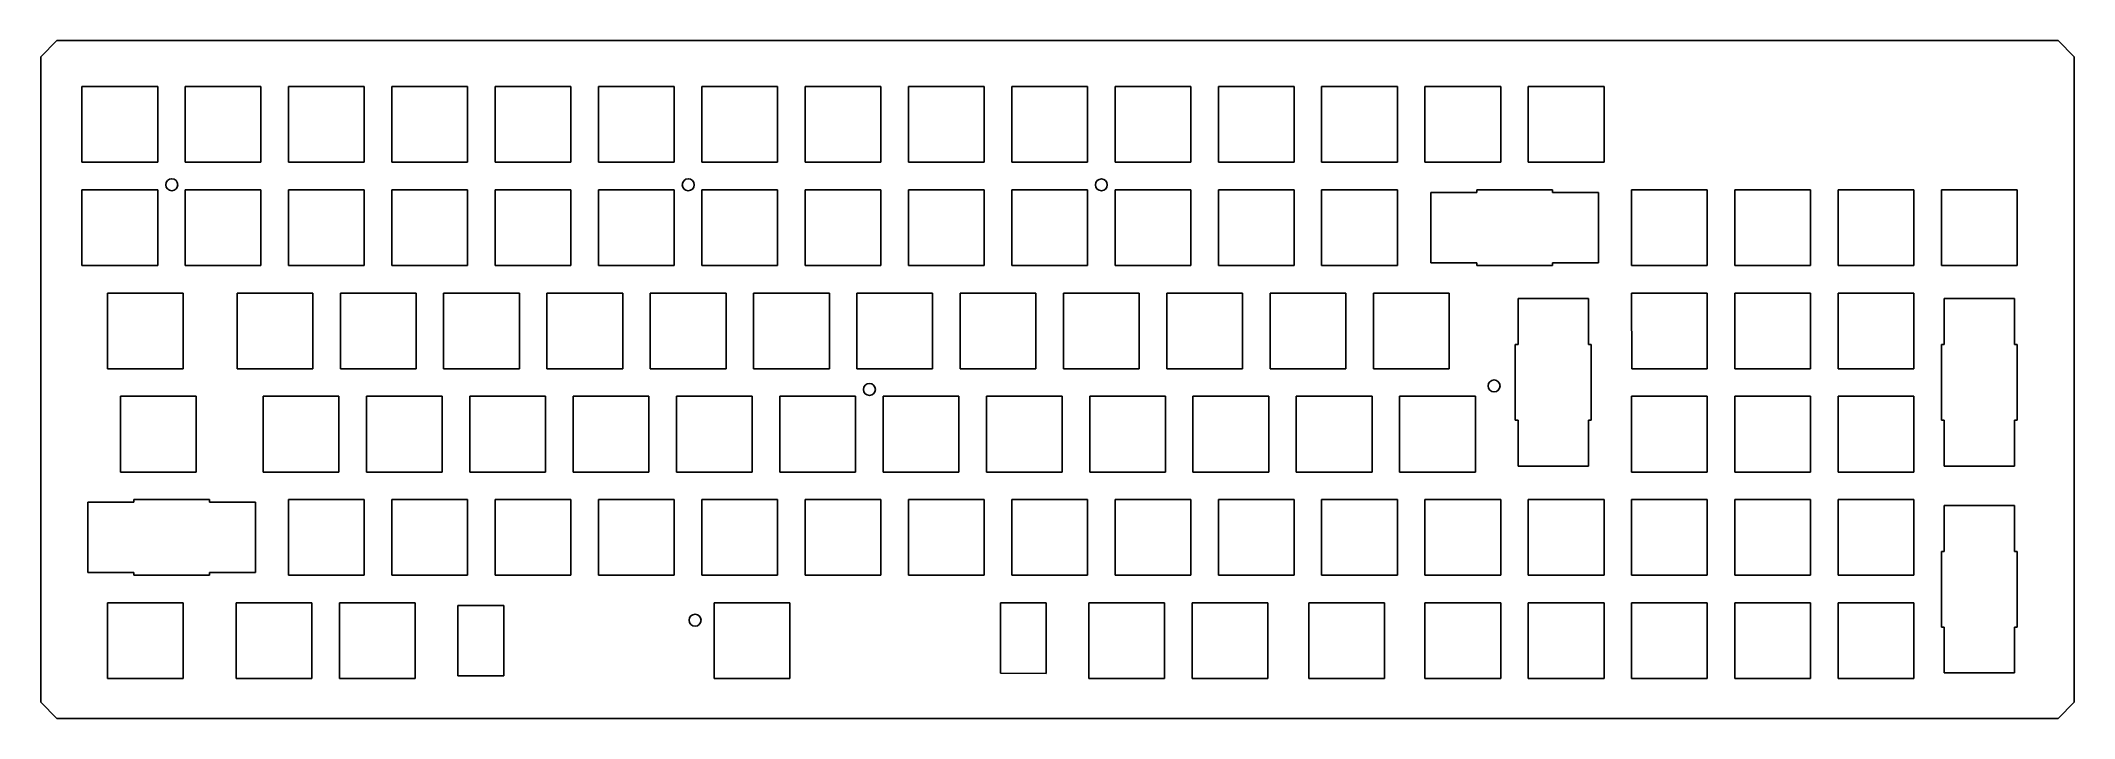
# Model space of a CAD drawing. Extents: x 22 to 397, y -244 to -119.
import ezdxf

# ---------------------------------------------------------------- set-up
doc = ezdxf.new("R2010")
doc.units = 0
doc.header["$MEASUREMENT"] = 0
doc.layers.add('Edge', color=7, linetype='Continuous')

msp = doc.modelspace()

# ---------------------------------------------------------------- linework, layer by layer
at = {"layer": 'Edge', "color": 7}
for p, q in [((24.6535, -119.0625), (21.6535, -122.0625)), ((393.6535, -119.0625), (24.6535, -119.0625)), ((396.6535, -122.0625), (393.6535, -119.0625)), ((21.6535, -241.063), (21.6535, -122.0625)), ((396.6535, -122.0625), (396.6535, -241.063)), ((29.2608, -141.478), (29.2608, -127.508)), ((29.2608, -127.508), (43.2308, -127.508)), ((43.2308, -127.508), (43.2308, -141.478)), ((48.3108, -141.478), (48.3108, -127.508)), ((48.3108, -127.508), (62.2808, -127.508)), ((62.2808, -127.508), (62.2808, -141.478)), ((67.3608, -141.478), (67.3608, -127.508)), ((67.3608, -127.508), (81.3308, -127.508)), ((81.3308, -127.508), (81.3308, -141.478)), ((86.4108, -141.478), (86.4108, -127.508)), ((86.4108, -127.508), (100.3808, -127.508)), ((100.3808, -127.508), (100.3808, -141.478)), ((105.4608, -141.478), (105.4608, -127.508)), ((105.4608, -127.508), (119.4308, -127.508)), ((119.4308, -127.508), (119.4308, -141.478)), ((124.5108, -141.478), (124.5108, -127.508)), ((124.5108, -127.508), (138.4808, -127.508)), ((138.4808, -127.508), (138.4808, -141.478)), ((143.5608, -141.478), (143.5608, -127.508)), ((143.5608, -127.508), (157.5308, -127.508)), ((157.5308, -127.508), (157.5308, -141.478)), ((162.6108, -141.478), (162.6108, -127.508)), ((162.6108, -127.508), (176.5808, -127.508)), ((176.5808, -127.508), (176.5808, -141.478)), ((181.6608, -141.478), (181.6608, -127.508)), ((181.6608, -127.508), (195.6308, -127.508)), ((195.6308, -127.508), (195.6308, -141.478)), ((200.7108, -141.478), (200.7108, -127.508)), ((200.7108, -127.508), (214.6808, -127.508)), ((214.6808, -127.508), (214.6808, -141.478)), ((219.7608, -141.478), (219.7608, -127.508)), ((219.7608, -127.508), (233.7308, -127.508)), ((233.7308, -127.508), (233.7308, -141.478)), ((238.8108, -141.478), (238.8108, -127.508)), ((238.8108, -127.508), (252.7808, -127.508)), ((252.7808, -127.508), (252.7808, -141.478)), ((257.8608, -141.478), (257.8608, -127.508)), ((257.8608, -127.508), (271.8308, -127.508)), ((271.8308, -127.508), (271.8308, -141.478)), ((276.9108, -141.478), (276.9108, -127.508)), ((276.9108, -127.508), (290.8808, -127.508)), ((290.8808, -127.508), (290.8808, -141.478)), ((295.9608, -141.478), (295.9608, -127.508)), ((295.9608, -127.508), (309.9308, -127.508)), ((309.9308, -127.508), (309.9308, -141.478)), ((43.2308, -141.478), (29.2608, -141.478)), ((62.2808, -141.478), (48.3108, -141.478)), ((81.3308, -141.478), (67.3608, -141.478)), ((100.3808, -141.478), (86.4108, -141.478)), ((119.4308, -141.478), (105.4608, -141.478)), ((138.4808, -141.478), (124.5108, -141.478)), ((157.5308, -141.478), (143.5608, -141.478)), ((176.5808, -141.478), (162.6108, -141.478)), ((195.6308, -141.478), (181.6608, -141.478)), ((214.6808, -141.478), (200.7108, -141.478)), ((233.7308, -141.478), (219.7608, -141.478)), ((252.7808, -141.478), (238.8108, -141.478)), ((271.8308, -141.478), (257.8608, -141.478)), ((290.8808, -141.478), (276.9108, -141.478)), ((309.9308, -141.478), (295.9608, -141.478)), ((29.2608, -160.528), (29.2608, -146.558)), ((29.2608, -146.558), (43.2308, -146.558)), ((43.2308, -146.558), (43.2308, -160.528)), ((48.3108, -160.528), (48.3108, -146.558)), ((48.3108, -146.558), (62.2808, -146.558)), ((62.2808, -146.558), (62.2808, -160.528)), ((67.3608, -160.528), (67.3608, -146.558)), ((67.3608, -146.558), (81.3308, -146.558)), ((81.3308, -146.558), (81.3308, -160.528)), ((86.4108, -160.528), (86.4108, -146.558)), ((86.4108, -146.558), (100.3808, -146.558)), ((100.3808, -146.558), (100.3808, -160.528)), ((105.4608, -160.528), (105.4608, -146.558)), ((105.4608, -146.558), (119.4308, -146.558)), ((119.4308, -146.558), (119.4308, -160.528)), ((124.5108, -160.528), (124.5108, -146.558)), ((124.5108, -146.558), (138.4808, -146.558)), ((138.4808, -146.558), (138.4808, -160.528)), ((143.5608, -160.528), (143.5608, -146.558)), ((143.5608, -146.558), (157.5308, -146.558)), ((157.5308, -146.558), (157.5308, -160.528)), ((162.6108, -160.528), (162.6108, -146.558)), ((162.6108, -146.558), (176.5808, -146.558)), ((176.5808, -146.558), (176.5808, -160.528)), ((181.6608, -160.528), (181.6608, -146.558)), ((181.6608, -146.558), (195.6308, -146.558)), ((195.6308, -146.558), (195.6308, -160.528)), ((200.7108, -160.528), (200.7108, -146.558)), ((200.7108, -146.558), (214.6808, -146.558)), ((214.6808, -146.558), (214.6808, -160.528)), ((219.7608, -160.528), (219.7608, -146.558)), ((219.7608, -146.558), (233.7308, -146.558)), ((233.7308, -146.558), (233.7308, -160.528)), ((238.8108, -160.528), (238.8108, -146.558)), ((238.8108, -146.558), (252.7808, -146.558)), ((252.7808, -146.558), (252.7808, -160.528)), ((257.8608, -160.528), (257.8608, -146.558)), ((257.8608, -146.558), (271.8308, -146.558)), ((271.8308, -146.558), (271.8308, -160.528)), ((278.003, -147.0533), (278.003, -160.0327)), ((286.4612, -147.058), (278.003, -147.0533)), ((286.4612, -146.558), (286.4612, -147.058)), ((286.4612, -146.558), (300.4312, -146.558)), ((300.4312, -147.058), (300.4312, -146.558)), ((300.4312, -147.058), (308.8894, -147.0533)), ((308.8894, -160.0327), (308.8894, -147.0533)), ((315.0108, -160.528), (315.0108, -146.558)), ((315.0108, -146.558), (328.9808, -146.558)), ((328.9808, -146.558), (328.9808, -160.528)), ((334.0608, -160.528), (334.0608, -146.558)), ((334.0608, -146.558), (348.0308, -146.558)), ((348.0308, -146.558), (348.0308, -160.528)), ((353.1108, -160.528), (353.1108, -146.558)), ((353.1108, -146.558), (367.0808, -146.558)), ((367.0808, -146.558), (367.0808, -160.528)), ((372.1608, -160.528), (372.1608, -146.558)), ((372.1608, -146.558), (386.1308, -146.558)), ((386.1308, -146.558), (386.1308, -160.528)), ((43.2308, -160.528), (29.2608, -160.528)), ((62.2808, -160.528), (48.3108, -160.528)), ((81.3308, -160.528), (67.3608, -160.528)), ((100.3808, -160.528), (86.4108, -160.528)), ((119.4308, -160.528), (105.4608, -160.528)), ((138.4808, -160.528), (124.5108, -160.528)), ((157.5308, -160.528), (143.5608, -160.528)), ((176.5808, -160.528), (162.6108, -160.528)), ((195.6308, -160.528), (181.6608, -160.528)), ((214.6808, -160.528), (200.7108, -160.528)), ((233.7308, -160.528), (219.7608, -160.528)), ((252.7808, -160.528), (238.8108, -160.528)), ((271.8308, -160.528), (257.8608, -160.528)), ((286.4612, -160.028), (278.003, -160.0327)), ((286.4612, -160.028), (286.4612, -160.528)), ((300.4312, -160.528), (286.4612, -160.528)), ((300.4312, -160.028), (308.8894, -160.0327)), ((300.4312, -160.528), (300.4312, -160.028)), ((328.9808, -160.528), (315.0108, -160.528)), ((348.0308, -160.528), (334.0608, -160.528)), ((367.0808, -160.528), (353.1108, -160.528)), ((386.1308, -160.528), (372.1608, -160.528)), ((33.9852, -179.578), (33.9852, -165.608)), ((33.9852, -165.608), (47.9552, -165.608)), ((47.9552, -165.608), (47.9552, -179.578)), ((57.8612, -179.578), (57.8612, -165.608)), ((57.8612, -165.608), (71.8312, -165.608)), ((71.8312, -165.608), (71.8312, -179.578)), ((76.9112, -179.578), (76.9112, -165.608)), ((76.9112, -165.608), (90.8812, -165.608)), ((90.8812, -165.608), (90.8812, -179.578)), ((95.9612, -179.578), (95.9612, -165.608)), ((95.9612, -165.608), (109.9312, -165.608)), ((109.9312, -165.608), (109.9312, -179.578)), ((115.0112, -179.578), (115.0112, -165.608)), ((115.0112, -165.608), (128.9812, -165.608)), ((128.9812, -165.608), (128.9812, -179.578)), ((134.0612, -179.578), (134.0612, -165.608)), ((134.0612, -165.608), (148.0312, -165.608)), ((148.0312, -165.608), (148.0312, -179.578)), ((153.1112, -179.578), (153.1112, -165.608)), ((153.1112, -165.608), (167.0812, -165.608)), ((167.0812, -165.608), (167.0812, -179.578)), ((172.1612, -179.578), (172.1612, -165.608)), ((172.1612, -165.608), (186.1312, -165.608)), ((186.1312, -165.608), (186.1312, -179.578)), ((191.2112, -179.578), (191.2112, -165.608)), ((191.2112, -165.608), (205.1812, -165.608)), ((205.1812, -165.608), (205.1812, -179.578)), ((210.2612, -179.578), (210.2612, -165.608)), ((210.2612, -165.608), (224.2312, -165.608)), ((224.2312, -165.608), (224.2312, -179.578)), ((229.3112, -179.578), (229.3112, -165.608)), ((229.3112, -165.608), (243.2812, -165.608)), ((243.2812, -165.608), (243.2812, -179.578)), ((248.3612, -179.578), (248.3612, -165.608)), ((248.3612, -165.608), (262.3312, -165.608)), ((262.3312, -165.608), (262.3312, -179.578)), ((267.4112, -179.578), (267.4112, -165.608)), ((267.4112, -165.608), (281.3812, -165.608)), ((281.3812, -165.608), (281.3812, -179.578)), ((307.0479, -166.6494), (294.0685, -166.6494)), ((294.0732, -175.1076), (294.0685, -166.6494)), ((307.0432, -175.1076), (307.0479, -166.6494)), ((315.0616, -179.578), (315.0108, -165.608)), ((315.0108, -165.608), (328.9808, -165.608)), ((328.9808, -165.608), (328.9808, -179.578)), ((334.0608, -179.578), (334.0608, -165.608)), ((334.0608, -165.608), (348.0308, -165.608)), ((348.0308, -165.608), (348.0308, -179.578)), ((353.1108, -179.578), (353.1108, -165.608)), ((353.1108, -165.608), (367.0808, -165.608)), ((367.0808, -165.608), (367.0808, -179.578)), ((385.6355, -166.6494), (372.6561, -166.6494)), ((372.6608, -175.1076), (372.6561, -166.6494)), ((385.6308, -175.1076), (385.6355, -166.6494)), ((294.0732, -175.1076), (293.5732, -175.1076)), ((293.5732, -189.0776), (293.5732, -175.1076)), ((307.5432, -175.1076), (307.0432, -175.1076)), ((307.5432, -175.1076), (307.5432, -189.0776)), ((372.6608, -175.1076), (372.1608, -175.1076)), ((372.1608, -189.0776), (372.1608, -175.1076)), ((386.1308, -175.1076), (385.6308, -175.1076)), ((386.1308, -175.1076), (386.1308, -189.0776)), ((47.9552, -179.578), (33.9852, -179.578)), ((71.8312, -179.578), (57.8612, -179.578)), ((90.8812, -179.578), (76.9112, -179.578)), ((109.9312, -179.578), (95.9612, -179.578)), ((128.9812, -179.578), (115.0112, -179.578)), ((148.0312, -179.578), (134.0612, -179.578)), ((167.0812, -179.578), (153.1112, -179.578)), ((186.1312, -179.578), (172.1612, -179.578)), ((205.1812, -179.578), (191.2112, -179.578)), ((224.2312, -179.578), (210.2612, -179.578)), ((243.2812, -179.578), (229.3112, -179.578)), ((262.3312, -179.578), (248.3612, -179.578)), ((281.3812, -179.578), (267.4112, -179.578)), ((328.9808, -179.578), (315.0616, -179.578)), ((348.0308, -179.578), (334.0608, -179.578)), ((367.0808, -179.578), (353.1108, -179.578)), ((36.3728, -198.628), (36.3728, -184.658)), ((36.3728, -184.658), (50.3428, -184.658)), ((50.3428, -184.658), (50.3428, -198.628)), ((62.6872, -198.628), (62.6872, -184.658)), ((62.6872, -184.658), (76.6572, -184.658)), ((76.6572, -184.658), (76.6572, -198.628)), ((81.7372, -198.628), (81.7372, -184.658)), ((81.7372, -184.658), (95.7072, -184.658)), ((95.7072, -184.658), (95.7072, -198.628)), ((100.7872, -198.628), (100.7872, -184.658)), ((100.7872, -184.658), (114.7572, -184.658)), ((114.7572, -184.658), (114.7572, -198.628)), ((119.8372, -198.628), (119.8372, -184.658)), ((119.8372, -184.658), (133.8072, -184.658)), ((133.8072, -184.658), (133.8072, -198.628)), ((138.8872, -198.628), (138.8872, -184.658)), ((138.8872, -184.658), (152.8572, -184.658)), ((152.8572, -184.658), (152.8572, -198.628)), ((157.9372, -198.628), (157.9372, -184.658)), ((157.9372, -184.658), (171.9072, -184.658)), ((171.9072, -184.658), (171.9072, -198.628)), ((176.9872, -198.628), (176.9872, -184.658)), ((176.9872, -184.658), (190.9572, -184.658)), ((190.9572, -184.658), (190.9572, -198.628)), ((196.0372, -198.628), (196.0372, -184.658)), ((196.0372, -184.658), (210.0072, -184.658)), ((210.0072, -184.658), (210.0072, -198.628)), ((215.0872, -198.628), (215.0872, -184.658)), ((215.0872, -184.658), (229.0572, -184.658)), ((229.0572, -184.658), (229.0572, -198.628)), ((234.1372, -198.628), (234.1372, -184.658)), ((234.1372, -184.658), (248.1072, -184.658)), ((248.1072, -184.658), (248.1072, -198.628)), ((253.1872, -198.628), (253.1872, -184.658)), ((253.1872, -184.658), (267.1572, -184.658)), ((267.1572, -184.658), (267.1572, -198.628)), ((272.2372, -198.628), (272.2372, -184.658)), ((272.2372, -184.658), (286.2072, -184.658)), ((286.2072, -184.658), (286.2072, -198.628)), ((315.0108, -198.628), (315.0108, -184.658)), ((315.0108, -184.658), (328.9808, -184.658)), ((328.9808, -184.658), (328.9808, -198.628)), ((334.0608, -198.628), (334.0608, -184.658)), ((334.0608, -184.658), (348.0308, -184.658)), ((348.0308, -184.658), (348.0308, -198.628)), ((353.1108, -198.628), (353.1108, -184.658)), ((353.1108, -184.658), (367.0808, -184.658)), ((367.0808, -184.658), (367.0808, -198.628)), ((293.5732, -189.0776), (294.0732, -189.0776)), ((294.0732, -189.0776), (294.0685, -197.5358)), ((307.0432, -189.0776), (307.5432, -189.0776)), ((307.0432, -189.0776), (307.0479, -197.5358)), ((372.1608, -189.0776), (372.6608, -189.0776)), ((372.6608, -189.0776), (372.6561, -197.5358)), ((385.6308, -189.0776), (386.1308, -189.0776)), ((385.6308, -189.0776), (385.6355, -197.5358)), ((50.3428, -198.628), (36.3728, -198.628)), ((76.6572, -198.628), (62.6872, -198.628)), ((95.7072, -198.628), (81.7372, -198.628)), ((114.7572, -198.628), (100.7872, -198.628)), ((133.8072, -198.628), (119.8372, -198.628)), ((152.8572, -198.628), (138.8872, -198.628)), ((171.9072, -198.628), (157.9372, -198.628)), ((190.9572, -198.628), (176.9872, -198.628)), ((210.0072, -198.628), (196.0372, -198.628)), ((229.0572, -198.628), (215.0872, -198.628)), ((248.1072, -198.628), (234.1372, -198.628)), ((267.1572, -198.628), (253.1872, -198.628)), ((286.2072, -198.628), (272.2372, -198.628)), ((294.0685, -197.5358), (307.0479, -197.5358)), ((328.9808, -198.628), (315.0108, -198.628)), ((348.0308, -198.628), (334.0608, -198.628)), ((367.0808, -198.628), (353.1108, -198.628)), ((372.6561, -197.5358), (385.6355, -197.5358)), ((38.8112, -204.208), (30.353, -204.2033)), ((30.353, -204.2033), (30.353, -217.1827)), ((38.8112, -203.708), (38.8112, -204.208)), ((38.8112, -203.708), (52.7812, -203.708)), ((52.7812, -204.208), (52.7812, -203.708)), ((52.7812, -204.208), (61.2394, -204.2033)), ((61.2394, -217.1827), (61.2394, -204.2033)), ((67.3608, -217.678), (67.3608, -203.708)), ((67.3608, -203.708), (81.3308, -203.708)), ((81.3308, -203.708), (81.3308, -217.678)), ((86.4108, -217.678), (86.4108, -203.708)), ((86.4108, -203.708), (100.3808, -203.708)), ((100.3808, -203.708), (100.3808, -217.678)), ((105.4608, -217.678), (105.4608, -203.708)), ((105.4608, -203.708), (119.4308, -203.708)), ((119.4308, -203.708), (119.4308, -217.678)), ((124.5108, -217.678), (124.5108, -203.708)), ((124.5108, -203.708), (138.4808, -203.708)), ((138.4808, -203.708), (138.4808, -217.678)), ((143.5608, -217.678), (143.5608, -203.708)), ((143.5608, -203.708), (157.5308, -203.708)), ((157.5308, -203.708), (157.5308, -217.678)), ((162.6108, -217.678), (162.6108, -203.708)), ((162.6108, -203.708), (176.5808, -203.708)), ((176.5808, -203.708), (176.5808, -217.678)), ((181.6608, -217.678), (181.6608, -203.708)), ((181.6608, -203.708), (195.6308, -203.708)), ((195.6308, -203.708), (195.6308, -217.678)), ((200.7108, -217.678), (200.7108, -203.708)), ((200.7108, -203.708), (214.6808, -203.708)), ((214.6808, -203.708), (214.6808, -217.678)), ((219.7608, -217.678), (219.7608, -203.708)), ((219.7608, -203.708), (233.7308, -203.708)), ((233.7308, -203.708), (233.7308, -217.678)), ((238.8108, -217.678), (238.8108, -203.708)), ((238.8108, -203.708), (252.7808, -203.708)), ((252.7808, -203.708), (252.7808, -217.678)), ((257.8608, -217.678), (257.8608, -203.708)), ((257.8608, -203.708), (271.8308, -203.708)), ((271.8308, -203.708), (271.8308, -217.678)), ((276.9108, -217.678), (276.9108, -203.708)), ((276.9108, -203.708), (290.8808, -203.708)), ((290.8808, -203.708), (290.8808, -217.678)), ((295.9608, -217.678), (295.9608, -203.708)), ((295.9608, -203.708), (309.9308, -203.708)), ((309.9308, -203.708), (309.9308, -217.678)), ((315.0108, -217.678), (315.0108, -203.708)), ((315.0108, -203.708), (328.9808, -203.708)), ((328.9808, -203.708), (328.9808, -217.678)), ((334.0608, -217.678), (334.0608, -203.708)), ((334.0608, -203.708), (348.0308, -203.708)), ((348.0308, -203.708), (348.0308, -217.678)), ((353.1108, -217.678), (353.1108, -203.708)), ((353.1108, -203.708), (367.0808, -203.708)), ((367.0808, -203.708), (367.0808, -217.678)), ((372.6608, -213.2584), (372.6561, -204.8002)), ((385.6355, -204.8002), (372.6561, -204.8002)), ((385.6308, -213.2584), (385.6355, -204.8002)), ((372.1608, -227.2284), (372.1608, -213.2584)), ((372.6608, -213.2584), (372.1608, -213.2584)), ((386.1308, -213.2584), (385.6308, -213.2584)), ((386.1308, -213.2584), (386.1308, -227.2284)), ((38.8112, -217.178), (30.353, -217.1827)), ((38.8112, -217.178), (38.8112, -217.678)), ((52.7812, -217.178), (61.2394, -217.1827)), ((52.7812, -217.678), (52.7812, -217.178)), ((52.7812, -217.678), (38.8112, -217.678)), ((81.3308, -217.678), (67.3608, -217.678)), ((100.3808, -217.678), (86.4108, -217.678)), ((119.4308, -217.678), (105.4608, -217.678)), ((138.4808, -217.678), (124.5108, -217.678)), ((157.5308, -217.678), (143.5608, -217.678)), ((176.5808, -217.678), (162.6108, -217.678)), ((195.6308, -217.678), (181.6608, -217.678)), ((214.6808, -217.678), (200.7108, -217.678)), ((233.7308, -217.678), (219.7608, -217.678)), ((252.7808, -217.678), (238.8108, -217.678)), ((271.8308, -217.678), (257.8608, -217.678)), ((290.8808, -217.678), (276.9108, -217.678)), ((309.9308, -217.678), (295.9608, -217.678)), ((328.9808, -217.678), (315.0108, -217.678)), ((348.0308, -217.678), (334.0608, -217.678)), ((367.0808, -217.678), (353.1108, -217.678)), ((33.9852, -236.728), (33.9852, -222.758)), ((33.9852, -222.758), (47.9552, -222.758)), ((47.9552, -222.758), (47.9552, -236.728)), ((57.7088, -236.728), (57.7088, -222.758)), ((57.7088, -222.758), (71.6788, -222.758)), ((71.6788, -222.758), (71.6788, -236.728)), ((76.7588, -236.728), (76.7588, -222.758)), ((76.7588, -222.758), (90.7288, -222.758)), ((90.7288, -222.758), (90.7288, -236.728)), ((98.5774, -223.2279), (98.5774, -236.2073)), ((107.0356, -223.2326), (98.5774, -223.2279)), ((107.0356, -223.2326), (107.0356, -236.2026)), ((145.8468, -222.758), (159.8168, -222.758)), ((145.8468, -236.728), (145.8468, -222.758)), ((159.8168, -222.758), (159.8168, -236.728)), ((198.628, -222.7881), (207.0862, -222.7834)), ((198.628, -235.7581), (198.628, -222.7881)), ((207.0862, -235.7628), (207.0862, -222.7834)), ((214.9348, -236.728), (214.9348, -222.758)), ((214.9348, -222.758), (228.9048, -222.758)), ((228.9048, -222.758), (228.9048, -236.728)), ((233.9848, -236.728), (233.9848, -222.758)), ((233.9848, -222.758), (247.9548, -222.758)), ((247.9548, -222.758), (247.9548, -236.728)), ((255.4732, -236.728), (255.4732, -222.758)), ((255.4732, -222.758), (269.4432, -222.758)), ((269.4432, -222.758), (269.4432, -236.728)), ((276.9108, -236.728), (276.9108, -222.758)), ((276.9108, -222.758), (290.8808, -222.758)), ((290.8808, -222.758), (290.8808, -236.728)), ((295.9608, -236.728), (295.9608, -222.758)), ((295.9608, -222.758), (309.9308, -222.758)), ((309.9308, -222.758), (309.9308, -236.728)), ((315.0108, -236.728), (315.0108, -222.758)), ((315.0108, -222.758), (328.9808, -222.758)), ((328.9808, -222.758), (328.9808, -236.728)), ((334.0608, -236.728), (334.0608, -222.758)), ((334.0608, -222.758), (348.0308, -222.758)), ((348.0308, -222.758), (348.0308, -236.728)), ((353.1108, -236.728), (353.1108, -222.758)), ((353.1108, -222.758), (367.0808, -222.758)), ((367.0808, -222.758), (367.0808, -236.728)), ((372.1608, -227.2284), (372.6608, -227.2284)), ((372.6608, -227.2284), (372.6561, -235.6866)), ((385.6308, -227.2284), (386.1308, -227.2284)), ((385.6308, -227.2284), (385.6355, -235.6866)), ((107.0356, -236.2026), (98.5774, -236.2073)), ((198.628, -235.7581), (207.0862, -235.7628)), ((372.6561, -235.6866), (385.6355, -235.6866)), ((47.9552, -236.728), (33.9852, -236.728)), ((71.6788, -236.728), (57.7088, -236.728)), ((90.7288, -236.728), (76.7588, -236.728)), ((159.8168, -236.728), (145.8468, -236.728)), ((228.9048, -236.728), (214.9348, -236.728)), ((247.9548, -236.728), (233.9848, -236.728)), ((269.4432, -236.728), (255.4732, -236.728)), ((290.8808, -236.728), (276.9108, -236.728)), ((309.9308, -236.728), (295.9608, -236.728)), ((328.9808, -236.728), (315.0108, -236.728)), ((348.0308, -236.728), (334.0608, -236.728)), ((367.0808, -236.728), (353.1108, -236.728)), ((24.6535, -244.063), (21.6535, -241.063)), ((396.6535, -241.063), (393.6535, -244.063)), ((24.6535, -244.063), (393.6535, -244.063))]:
    msp.add_line(p, q, dxfattribs=at)
for centre in [(45.8343, -145.6436), (141.0716, -145.6485), (217.2413, -145.6563), (174.4726, -183.4056), (289.6567, -182.753), (142.3162, -225.9584)]:
    msp.add_circle(centre, 1.1, dxfattribs=at)

doc.saveas('drawing.dxf')
